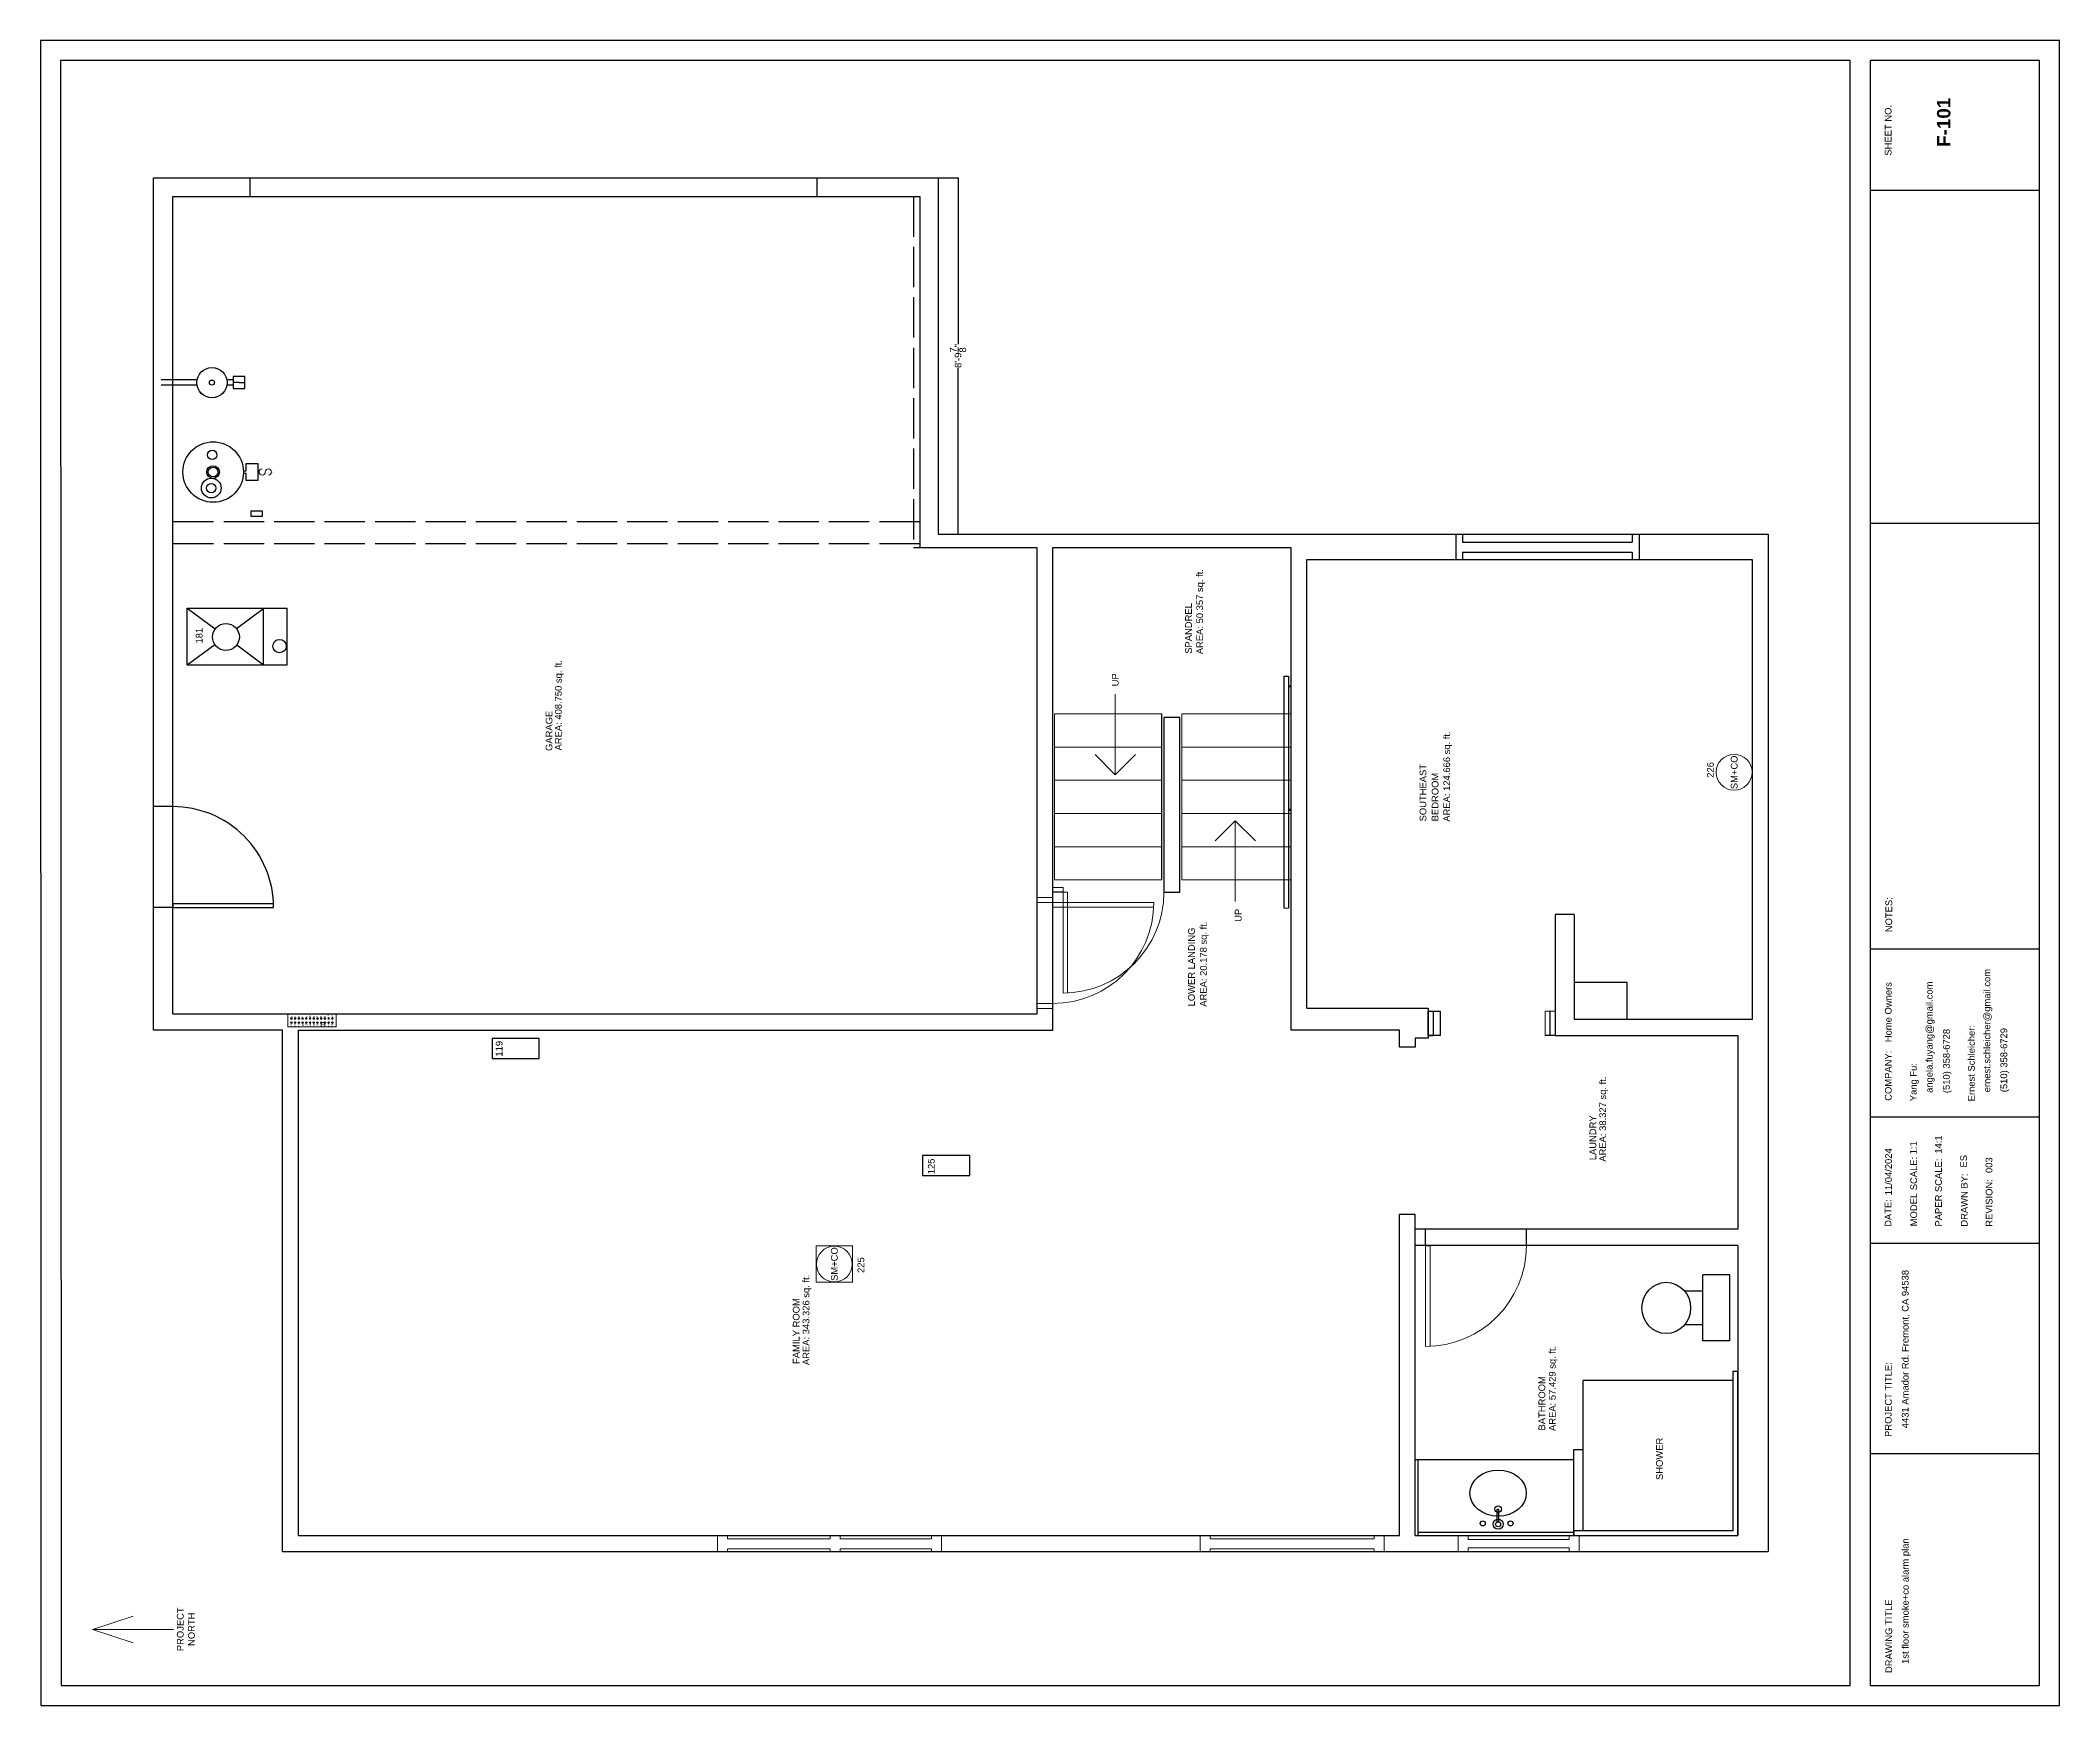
# Model space of a CAD drawing. Header units: inches. Extents: x -601 to 0, y 0 to 495.
import ezdxf

# ---------------------------------------------------------------- set-up
doc = ezdxf.new("R2010")
doc.units = ezdxf.units.IN
doc.header["$MEASUREMENT"] = 0
doc.linetypes.add('ACAD_ISO02W100', pattern=[15, 12, -3])
doc.layers.get('0').update_dxf_attribs({"color": 1, "lineweight": 9})
for name, color, linetype, lineweight in [('00-page-edge', 7, 'Continuous', 9), ('A101-Floorplan-1st-floor', 7, 'Continuous', 9), ('A101-Text', 7, 'Continuous', 9), ('F101-Fire-and-CO-1st-floor', 7, 'Continuous', 9)]:
    doc.layers.add(name, color=color, linetype=linetype, lineweight=lineweight)
doc.layers.add('Title Block', color=7, linetype='Continuous')
doc.layers.add('Title Block Text', color=7, linetype='Continuous')
doc.styles.add('Large', font='Arial Bold.ttf', dxfattribs={"height": 4})
doc.styles.add('Small', font='Arial.ttf', dxfattribs={"height": 0.5})
doc.styles.get("Standard").update_dxf_attribs({"font": 'Arial.ttf', "height": 2})
doc.dimstyles.get("Standard").update_dxf_attribs({"dimtxt": 0.18, "dimasz": 0.1175, "dimexe": 0.18, "dimexo": 0.0625, "dimgap": 0.09, "dimtad": 0, "dimtoh": 1, "dimdec": 3, "dimzin": 0, "dimdsep": 46, "dimlunit": 4, "dimtxsty": 'Standard', "dimblk": 'ARCHTICK', "dimblk1": 'ARCHTICK', "dimblk2": 'ARCHTICK', "dimcen": 0.09, "dimadec": 1, "dimazin": 0, "dimtfac": 1, "dimtdec": 3, "dimtofl": 0, "dimtmove": 0, "dimatfit": 3, "dimfxl": 1, "dimtolj": 1, "dimtzin": 0, "dimarcsym": 0})

# ---------------------------------------------------------------- blocks, each defined once
blk = doc.blocks.new('L1-bathroom-door')
at = {"layer": 'A101-Floorplan-1st-floor'}
for p, q in [((0, 0), (-30, 0)), ((0, -1.375), (-30, -1.375))]:
    blk.add_line(p, q, dxfattribs=at)
at = {"layer": 'A101-Floorplan-1st-floor', "lineweight": 30}
blk.add_line((0, 0), (0, -1.375), dxfattribs=at)
at = {"layer": 'A101-Floorplan-1st-floor'}
blk.add_arc((0, 0), 30, 180, 270, dxfattribs=at)
blk = doc.blocks.new('L1-bathroom-window')
at = {"layer": 'A101-Floorplan-1st-floor'}
for p, q in [((0, 36), (-4.76, 36)), ((-3.69, 33), (-4.76, 33)), ((-3.69, 3), (-3.69, 33)), ((0, 33), (-1.19, 33)), ((-1.19, 3), (-1.19, 33)), ((-4.76, 3), (-3.69, 3)), ((-4.76, 0), (0, 0)), ((-1.19, 3), (0, 3))]:
    blk.add_line(p, q, dxfattribs=at)
at = {"layer": 'A101-Floorplan-1st-floor', "lineweight": 30}
for p, q in [((-4.76, 36), (-4.76, 33)), ((0, 36), (-0.01, 33)), ((-4.76, 3), (-4.76, 0)), ((-0.01, 3), (0, 0))]:
    blk.add_line(p, q, dxfattribs=at)
blk = doc.blocks.new('L1-family-room-window')
at = {"layer": 'A101-Floorplan-1st-floor'}
for p, q in [((0.01, 54.75), (-4.75, 54.75)), ((-3.93, 51.75), (-4.75, 51.75)), ((-3.93, 3), (-3.93, 51.75)), ((0.01, 51.75), (-0.93, 51.75)), ((-0.93, 3), (-0.93, 51.75)), ((-4.75, 3), (-3.93, 3)), ((-4.75, 0), (0.01, 0)), ((-0.93, 3), (0.01, 3))]:
    blk.add_line(p, q, dxfattribs=at)
at = {"layer": 'A101-Floorplan-1st-floor', "lineweight": 30}
for p, q in [((-4.75, 54.75), (-4.75, 51.75)), ((0.01, 54.75), (0.01, 51.75)), ((-4.75, 3), (-4.75, 0)), ((0, 3), (0.01, 0))]:
    blk.add_line(p, q, dxfattribs=at)
blk = doc.blocks.new('L1-family-room-patio-doors')
at = {"layer": 'A101-Floorplan-1st-floor'}
for p, q in [((0, 66.63), (-4.75, 66.63)), ((-0.07, 66.63), (-0.07, 63.63)), ((-3.93, 63.63), (-4.75, 63.63)), ((-3.93, 33.13), (-3.93, 63.63)), ((-0.93, 33.13), (-0.93, 63.63)), ((0, 63.63), (-0.93, 63.63)), ((-4.75, 33.13), (-3.93, 33.13)), ((-4.75, 30.13), (-3.93, 30.13)), ((-3.93, 3), (-3.93, 30.13)), ((-0.93, 33.13), (0, 33.13)), ((-0.93, 3), (-0.93, 30.13)), ((-0.93, 30.13), (0, 30.13)), ((-0.07, 33.13), (-0.07, 30.13)), ((-4.75, 3), (-3.93, 3)), ((-4.75, 0), (0, 0)), ((-0.93, 3), (0, 3)), ((-0.07, 3), (-0.07, 0))]:
    blk.add_line(p, q, dxfattribs=at)
at = {"layer": 'A101-Floorplan-1st-floor', "lineweight": 30}
for p, q in [((-4.75, 66.63), (-4.75, 63.63)), ((-4.75, 33.13), (-4.75, 30.13)), ((-4.75, 3), (-4.75, 0))]:
    blk.add_line(p, q, dxfattribs=at)
blk = doc.blocks.new('lower-landing-to-garage-door')
at = {"layer": 'A101-Floorplan-1st-floor'}
for p, q in [((30, 0), (28.62, 0)), ((30, 0), (30, -30)), ((28.62, 0), (28.62, -29.97))]:
    blk.add_line(p, q, dxfattribs=at)
blk.add_arc((30, 0), 30, 180, 270, dxfattribs=at)
blk = doc.blocks.new('garage-door-exit-to-trailer')
at = {"layer": 'A101-Floorplan-1st-floor', "lineweight": 30}
for p, q in [((0, 0), (0, -30)), ((1.25, 0), (0, 0)), ((1.25, 0), (1.25, -29.97))]:
    blk.add_line(p, q, dxfattribs=at)
blk.add_arc((0, 0), 30, 270, 0, dxfattribs=at)
blk = doc.blocks.new('spandrel-door')
at = {"layer": 'A101-Floorplan-1st-floor'}
for p, q in [((0, 0), (-30, 0)), ((0, -1.38), (0, 0)), ((0, -1.38), (-29.97, -1.38))]:
    blk.add_line(p, q, dxfattribs=at)
blk.add_arc((0, 0), 30, 180, 270, dxfattribs=at)
blk = doc.blocks.new('L1-toilet')
at = {"lineweight": 30}
for p, q in [((-14.81, 8), (-14.81, 13.4)), ((-4.81, 8), (-4.81, 13.4)), ((-19.63, 0), (-19.63, 8)), ((-19.63, 8), (0, 8)), ((0, 0), (0, 8)), ((-19.63, 0), (0, 0))]:
    blk.add_line(p, q, dxfattribs=at)
blk.add_ellipse((-9.81, 18.88), major_axis=(7.62, 0), ratio=0.95082, dxfattribs=at)
blk = doc.blocks.new('L1-bathroom-sink-faucets-bowl')
at = {"lineweight": 30}
for p, q in [((2.21, 0.25), (5.98, 0.25)), ((5.98, 0.25), (5.98, -0.25)), ((2.21, -0.25), (5.98, -0.25))]:
    blk.add_line(p, q, dxfattribs=at)
for centre, radius in [((1.5, 0), 1.5), ((1.5, 0), 0.75), ((1.75, 4.59), 0.75), ((6, 0), 1), ((1.75, -3.69), 0.75)]:
    blk.add_circle(centre, radius, dxfattribs=at)
blk.add_ellipse((10.75, 0), major_axis=(0, -8.38), ratio=0.820896, dxfattribs=at)
blk = doc.blocks.new('L1-granite-splash-and-counter')
at = {"layer": 'A101-Floorplan-1st-floor', "lineweight": 30}
for p, q in [((0, 0), (22.63, 0)), ((0, 0), (0, -0.88)), ((22.63, 0), (22.63, -47.13)), ((0, -0.88), (22.63, -0.88)), ((0, -0.88), (0, -47.13)), ((0.88, -47.13), (0.88, -0.88)), ((0, -47.13), (0.88, -47.13)), ((0.88, -47.13), (22.63, -47.13))]:
    blk.add_line(p, q, dxfattribs=at)
blk = doc.blocks.new('L1-shower-tiles-and-glass-walls')
at = {"layer": 'A101-Floorplan-1st-floor', "lineweight": 30}
for p, q in [((1.37, 48.75), (0, 48.75)), ((0, 48.75), (0, 48.75)), ((0, 48.75), (0, 0)), ((1.37, 1.37), (1.37, 48.75)), ((1.37, 48.75), (25.62, 48.75)), ((25.62, 48.75), (25.62, 46)), ((1.37, 46), (46.12, 46)), ((46.12, 1.37), (46.12, 46)), ((0, 0), (48.88, 0)), ((1.37, 1.37), (48.88, 1.37)), ((48.88, 1.37), (48.88, 0))]:
    blk.add_line(p, q, dxfattribs=at)
blk = doc.blocks.new('L1-south-stairway-5-steps')
at = {"layer": 'A101-Floorplan-1st-floor', "lineweight": 5}
for p, q in [((-49.375, 0), (0, 0)), ((-49.375, 0), (-49.375, -32.40625)), ((-39.5, 0), (-39.5, -32.40625)), ((-29.625, 0), (-29.625, -32.40625)), ((-19.75, 0), (-19.75, -32.40625)), ((-9.875, 0), (-9.875, -32.40625)), ((0, 0), (0, -32.40625))]:
    blk.add_line(p, q, dxfattribs=at)
blk = doc.blocks.new('L1-south-stairway-handrail')
at = {"layer": 'A101-Floorplan-1st-floor', "lineweight": -3}
for p, q in [((-57.8, 1.25), (11.23, 1.25)), ((11.23, 0), (-57.8, 0)), ((-28.71, -0.75), (-28.71, 0)), ((-28.46, -0.75), (-28.46, 0)), ((8.09, 0), (8.09, -0.75)), ((8.34, 0), (8.34, -0.75)), ((11.23, 1.25), (11.23, 0))]:
    blk.add_line(p, q, dxfattribs=at)
at = {"layer": 'A101-Floorplan-1st-floor', "lineweight": 5}
blk.add_line((-57.8, 1.25), (-57.8, 0), dxfattribs=at)
blk = doc.blocks.new('L1-arrow')
at = {"lineweight": 5}
for p, q in [((188.32, -365.98), (182.32, -359.98)), ((182.32, -365.98), (164.32, -365.98)), ((182.32, -365.98), (188.32, -365.98)), ((188.32, -365.98), (182.32, -371.98))]:
    blk.add_line(p, q, dxfattribs=at)
blk = doc.blocks.new('L1-ceiling-register-119')
at = {"layer": 'A101-Floorplan-1st-floor', "lineweight": 30}
for p, q in [((-6, 0, -95.12), (-6, -14, -95.12)), ((0, 0, -95.12), (-6, 0, -95.12)), ((0, -14, -95.12), (0, 0, -95.12)), ((-6, -14, -95.12), (0, -14, -95.12))]:
    blk.add_line(p, q, dxfattribs=at)
blk = doc.blocks.new('L1-south-east-bedroom-window')
at = {"layer": 'A101-Floorplan-1st-floor', "lineweight": -3}
for p, q in [((7.5, 54.5), (0, 54.5)), ((0, 54.5), (0, 52.5)), ((7.5, 54.5), (7.5, 52.5)), ((2.15, 52.5), (0, 52.5)), ((2.15, 52.5), (2.13, 2)), ((5.1, 52.5), (5.12, 2)), ((7.5, 52.5), (5.1, 52.5)), ((2.13, 2), (0, 2)), ((0, 2), (0, 0)), ((7.5, 0), (0, 0)), ((7.5, 2), (5.12, 2)), ((7.5, 2), (7.5, 0))]:
    blk.add_line(p, q, dxfattribs=at)
blk = doc.blocks.new('L1-framing-for-expansion-tank')
at = {"layer": 'A101-Floorplan-1st-floor', "lineweight": -3}
for p, q in [((1, 14.24), (1, 24.95)), ((2.5, 14.22), (2.5, 24.95)), ((1, 3.5), (1, 5.36)), ((1.75, 1.75), (1.75, 3.5)), ((1.75, 1.75), (1.75, 0)), ((2.5, 3.5), (2.5, 5.38))]:
    blk.add_line(p, q, dxfattribs=at)
blk.add_lwpolyline([(0, 0), (3.5, 0), (3.5, 3.5), (0, 3.5)], close=True, dxfattribs=at)
blk.add_lwpolyline([(0, 0), (3.5, 0), (3.5, 3.5), (0, 3.5)], close=True, dxfattribs=at)
blk = doc.blocks.new('L1-expansion-tank-186-reference')
at = {"layer": 'A101-Floorplan-1st-floor', "lineweight": -3}
for radius in [4.49, 0.75]:
    blk.add_circle((388.22, -77.44), radius, dxfattribs=at)
blk = doc.blocks.new('L1-water-heater-184-reference')
at = {"layer": 'A101-Floorplan-1st-floor'}
for p, q in [((0, -13.66), (0, -13.25)), ((0, -17.33), (0, -17.57))]:
    blk.add_line(p, q, dxfattribs=at)
at = {"layer": 'A101-Floorplan-1st-floor', "lineweight": -3}
blk.add_lwpolyline([(0.37, -9), (0.37, -9.86), (2.56, -9.86), (2.56, -13.25), (-2.56, -13.25), (-2.56, -9.86), (-0.38, -9.86), (-0.38, -9)], dxfattribs=at)
for centre, radius in [((0, 0), 9), ((-4.75, 0.55), 2.93), ((-4.75, 0.55), 1.39), ((0, 0), 1.88), ((0, 0), 1.45), ((5.1, 0.27), 1.39)]:
    blk.add_circle(centre, radius, dxfattribs=at)
at = {"layer": 'A101-Floorplan-1st-floor'}
for centre, start, end in [((0, -14.57), 0, 180), ((0, -14.59), 180, 270), ((0, -16.42), 180, 90)]:
    blk.add_arc(centre, 0.916, start, end, dxfattribs=at)
blk = doc.blocks.new('L1-furnace-181-reference')
at = {"layer": 'A101-Floorplan-1st-floor', "lineweight": -3}
for p, q in [((0, 29.75), (6.04, 21.52)), ((0, 29.75), (0, 0)), ((16.8, 29.75), (16.8, 0)), ((10.77, 15.08), (16.8, 6.87)), ((0, 0), (16.8, 0))]:
    blk.add_line(p, q, dxfattribs=at)
for points in [[(0, 29.75), (16.8, 29.75), (10.65, 21.42)], [(5.89, 14.99), (-0.01, 7), (16.8, 7)]]:
    blk.add_lwpolyline(points, dxfattribs=at)
for centre, radius in [((8.27, 18.2), 4), ((5.56, 2.25), 2)]:
    blk.add_circle(centre, radius, dxfattribs=at)
blk = doc.blocks.new('L1-186')
at = {"layer": 'A101-Floorplan-1st-floor', "lineweight": -3}
for radius in [4.49, 0.75]:
    blk.add_circle((0, 0), radius, dxfattribs=at)
blk = doc.blocks.new('_ArchTick')
at = {"color": 0, "linetype": 'ByBlock', "lineweight": 30, "const_width": 0.15}
blk.add_lwpolyline([(-0.5, -0.5), (0.5, 0.5)], dxfattribs=at)
blk = doc.blocks.new('*D456')
at = {"layer": 'A101-Text', "color": 0, "lineweight": -2, "transparency": 16777216}
for p, q in [((-333.43, 454.26), (-327.43, 454.26)), ((-327.61, 454.26), (-327.61, 404.77)), ((-327.61, 348.33), (-327.61, 397.82)), ((-333.43, 348.33), (-327.43, 348.33))]:
    blk.add_line(p, q, dxfattribs=at)
at = {"layer": 'A101-Text', "color": 0, "lineweight": -2, "transparency": 16777216, "xscale": 0.1175, "yscale": 0.1175, "zscale": 0.1175}
for p, rotation in [((-327.61, 454.26), 90), ((-327.61, 348.33), 270)]:
    blk.add_blockref('_ArchTick', p, dxfattribs=dict(at, rotation=rotation))
at = {"layer": 'A101-Text', "color": 0, "lineweight": 5, "transparency": 16777216, "insert": (-327.61, 401.3), "char_height": 2, "attachment_point": 5, "rotation": 90}
blk.add_mtext('\\A1;8\'-9{\\H1x;\\S7/8;}"', dxfattribs=at)
blk = doc.blocks.new('L1-First-Alert-Smoke+CO-226')
at = {"layer": 'F101-Fire-and-CO-1st-floor', "lineweight": 5}
blk.add_circle((0, 5.33, -87.62), 5.33, dxfattribs=at)
blk.add_text('SM+CO', height=2, dxfattribs=at).set_placement((-5.02, 4.33, -87.62))
blk = doc.blocks.new('L1-Ceiling-Smoke+CO-225')
at = {"layer": 'F101-Fire-and-CO-1st-floor', "lineweight": 5}
for p, q in [((-5.38, -5.42, -93), (-5.38, 5.42, -93)), ((-5.38, 5.42, -93), (5.38, 5.42, -93)), ((5.38, 5.42, -93), (5.38, -5.42, -93)), ((5.38, -5.42, -93), (-5.38, -5.42, -93))]:
    blk.add_line(p, q, dxfattribs=at)
blk.add_circle((0, 0, -93), 5.33, dxfattribs=at)
blk.add_text('SM+CO', height=2, dxfattribs=at).set_placement((-5.02, -1.01, -93))
blk = doc.blocks.new('GE-125A-subpanel-171')
at = {"lineweight": 5}
for p, q in [((0, -14.38, -48.5), (0, 0, -48.5)), ((0, 0, -48.5), (3.75, 0, -48.5)), ((3.75, -15.19, -48.5), (3.75, 0.81, -48.5)), ((1, -1.11, -48.5), (1.5, -1.11, -48.5)), ((1, -2.21, -48.5), (1.5, -2.21, -48.5)), ((1, -3.32, -48.5), (1.5, -3.32, -48.5)), ((1, -4.42, -48.5), (1.5, -4.42, -48.5)), ((1, -5.53, -48.5), (1.5, -5.53, -48.5)), ((1.25, -1.36, -48.5), (1.25, -0.86, -48.5)), ((1.25, -2.46, -48.5), (1.25, -1.96, -48.5)), ((1.25, -3.57, -48.5), (1.25, -3.07, -48.5)), ((1.25, -4.67, -48.5), (1.25, -4.17, -48.5)), ((1.25, -5.78, -48.5), (1.25, -5.28, -48.5)), ((2.25, -1.11, -48.5), (2.75, -1.11, -48.5)), ((2.25, -2.21, -48.5), (2.75, -2.21, -48.5)), ((2.25, -3.32, -48.5), (2.75, -3.32, -48.5)), ((2.25, -4.42, -48.5), (2.75, -4.42, -48.5)), ((2.25, -5.53, -48.5), (2.75, -5.53, -48.5)), ((2.5, -1.36, -48.5), (2.5, -0.86, -48.5)), ((2.5, -2.46, -48.5), (2.5, -1.96, -48.5)), ((2.5, -3.57, -48.5), (2.5, -3.07, -48.5)), ((2.5, -4.67, -48.5), (2.5, -4.17, -48.5)), ((2.5, -5.78, -48.5), (2.5, -5.28, -48.5)), ((1.25, -9.96, -48.5), (0, -9.96, -48.5)), ((0, -9.96, -48.5), (0, -11.06, -48.5)), ((0, -11.06, -48.5), (1.25, -11.06, -48.5)), ((1, -6.64, -48.5), (1.5, -6.64, -48.5)), ((1, -7.74, -48.5), (1.5, -7.74, -48.5)), ((1, -8.85, -48.5), (1.5, -8.85, -48.5)), ((1, -9.96, -48.5), (1.5, -9.96, -48.5)), ((1, -11.06, -48.5), (1.5, -11.06, -48.5)), ((1.25, -6.89, -48.5), (1.25, -6.39, -48.5)), ((1.25, -7.99, -48.5), (1.25, -7.49, -48.5)), ((1.25, -9.1, -48.5), (1.25, -8.6, -48.5)), ((1.25, -10.21, -48.5), (1.25, -9.71, -48.5)), ((1.25, -11.06, -48.5), (1.25, -9.96, -48.5)), ((1.25, -11.31, -48.5), (1.25, -10.81, -48.5)), ((1.25, -12.42, -48.5), (1.25, -11.92, -48.5)), ((2.25, -6.64, -48.5), (2.75, -6.64, -48.5)), ((2.25, -7.74, -48.5), (2.75, -7.74, -48.5)), ((2.25, -8.85, -48.5), (2.75, -8.85, -48.5)), ((2.25, -9.96, -48.5), (2.75, -9.96, -48.5)), ((2.25, -11.06, -48.5), (2.75, -11.06, -48.5)), ((2.5, -6.89, -48.5), (2.5, -6.39, -48.5)), ((2.5, -7.99, -48.5), (2.5, -7.49, -48.5)), ((2.5, -9.1, -48.5), (2.5, -8.6, -48.5)), ((2.5, -10.21, -48.5), (2.5, -9.71, -48.5)), ((2.5, -11.31, -48.5), (2.5, -10.81, -48.5)), ((2.5, -12.42, -48.5), (2.5, -11.92, -48.5)), ((0, -14.38, -48.5), (3.75, -14.38, -48.5)), ((1, -12.17, -48.5), (1.5, -12.17, -48.5)), ((1, -13.27, -48.5), (1.5, -13.27, -48.5)), ((1.25, -13.52, -48.5), (1.25, -13.02, -48.5)), ((2.25, -12.17, -48.5), (2.75, -12.17, -48.5)), ((2.25, -13.27, -48.5), (2.75, -13.27, -48.5)), ((2.5, -13.52, -48.5), (2.5, -13.02, -48.5))]:
    blk.add_line(p, q, dxfattribs=at)
for centre in [(1.25, -1.11, -48.5), (1.25, -2.21, -48.5), (1.25, -3.32, -48.5), (1.25, -4.42, -48.5), (1.25, -5.53, -48.5), (2.5, -1.11, -48.5), (2.5, -2.21, -48.5), (2.5, -3.32, -48.5), (2.5, -4.42, -48.5), (2.5, -5.53, -48.5), (1.25, -6.64, -48.5), (1.25, -7.74, -48.5), (1.25, -8.85, -48.5), (1.25, -9.96, -48.5), (1.25, -11.06, -48.5), (1.25, -12.17, -48.5), (2.5, -6.64, -48.5), (2.5, -7.74, -48.5), (2.5, -8.85, -48.5), (2.5, -9.96, -48.5), (2.5, -11.06, -48.5), (2.5, -12.17, -48.5), (1.25, -13.27, -48.5), (2.5, -13.27, -48.5)]:
    blk.add_circle(centre, 0.25, dxfattribs=at)
at = {"lineweight": 5, "style": 'Small'}
for s, p in [('nc', (0.13, -1.28, -48.5)), ('nc', (0.13, -2.39, -48.5)), ('12', (0.12, -5.79, -48.5)), ('nc', (0.14, -3.49, -48.5)), ('11', (0.18, -4.7, -48.5)), ('1', (2.77, -1.36, -48.5)), ('3', (2.83, -3.59, -48.5)), ('2', (2.83, -2.47, -48.5)), ('4', (2.85, -4.67, -48.5)), ('5', (2.84, -5.79, -48.5)), ('13', (0.1, -6.92, -48.5)), ('14', (0.11, -8, -48.5)), ('15', (0.11, -9.11, -48.5)), ('16', (0.12, -10.82, -48.5)), ('nc', (0.14, -12.36, -48.5)), ('10', (2.83, -12.42, -48.5)), ('6', (2.85, -8.02, -48.5)), ('7', (2.86, -9.11, -48.5)), ('9', (2.87, -11.28, -48.5)), ('8', (2.88, -10.2, -48.5)), ('nc', (2.87, -6.81, -48.5)), ('nc', (0.13, -13.46, -48.5)), ('nc', (2.86, -13.46, -48.5))]:
    blk.add_text(s, height=0.5, dxfattribs=at).set_placement(p)
blk = doc.blocks.new('north-arrow')
at = {"layer": '00-page-edge', "lineweight": 5}
for points in [[(-3.99, -12), (0, 0), (4, -12)], [(0, 0), (0, -12), (0, -24)]]:
    blk.add_lwpolyline(points, dxfattribs=at)

msp = doc.modelspace()

# ---------------------------------------------------------------- linework, layer by layer
for p, q in [((-50.2738, 6), (-50.2738, 6)), ((-50.2738, 6), (-50.2738, 6)), ((-48, 6), (-48, 6)), ((-48, 6), (-48, 6))]:
    msp.add_line(p, q)
at = {"layer": '00-page-edge', "lineweight": -3}
for p, q in [((0, 495.1368), (-600.528, 495.1368)), ((-600.528, 495.1368), (-600.3611, 0)), ((0, 0), (0, 495.1368)), ((-62.2738, 489.1368), (-594.526, 489.1368)), ((-594.526, 489.1368), (-594.365, 6)), ((-62.2738, 6), (-62.2738, 489.1368)), ((-600.3611, 0), (0, 0)), ((-594.365, 6), (-62.2738, 6))]:
    msp.add_line(p, q, dxfattribs=at)
at = {"layer": 'A101-Floorplan-1st-floor', "lineweight": -3}
for p, q in [((-566.839, 200.8309), (-566.839, 454.263)), ((-566.839, 454.263), (-333.4953, 454.263)), ((-538.1515, 448.763), (-538.1515, 454.263)), ((-369.464, 448.763), (-369.464, 454.263)), ((-333.4953, 454.263), (-333.4953, 348.3295)), ((-333.4953, 348.3295), (-86.7156, 348.3295)), ((-86.7156, 348.3295), (-86.7156, 45.7996)), ((-299.3946, 200.8309), (-299.3946, 344.3309)), ((-299.3946, 344.3309), (-228.6134, 344.3309)), ((-228.6134, 344.3309), (-228.6134, 200.8309)), ((-223.8634, 207.3309), (-223.8634, 340.8309)), ((-223.8634, 340.8309), (-91.4656, 340.8309)), ((-91.4656, 340.8309), (-91.4656, 204.0184)), ((-267.0196, 245.517), (-267.0196, 294.892)), ((-561.1515, 267.2942), (-566.839, 267.2942)), ((-296.3946, 241.8823), (-299.3946, 241.8823)), ((-561.1515, 237.2982), (-566.839, 237.2982)), ((-144.4031, 235.2684), (-149.9884, 235.2684)), ((-149.9884, 235.2684), (-149.9884, 199.2684)), ((-144.4031, 235.2684), (-144.4031, 204.0184)), ((-128.6218, 215.0184), (-144.4031, 215.0184)), ((-128.6218, 204.0184), (-128.6218, 215.0184)), ((-223.8634, 207.3309), (-187.7696, 207.3309)), ((-187.7696, 207.3309), (-187.7696, 198.4559)), ((-187.7696, 199.2684), (-187.7696, 206.5184)), ((-187.7696, 206.5184), (-184.2696, 206.5184)), ((-186.2696, 206.5184), (-186.2696, 199.2684)), ((-184.2696, 206.5184), (-184.2696, 199.2684)), ((-151.4884, 199.2684), (-151.4884, 206.5184)), ((-149.9884, 206.5184), (-149.9884, 199.2684)), ((-528.5265, 200.8309), (-566.839, 200.8309)), ((-528.5265, 45.7996), (-528.5265, 200.8309)), ((-523.7765, 50.5496), (-523.7765, 200.8309)), ((-523.7765, 200.8309), (-299.3946, 200.8309)), ((-196.3703, 200.8309), (-228.6134, 200.8309)), ((-196.3703, 195.7684), (-196.3703, 200.8309)), ((-187.7696, 198.4559), (-191.6203, 198.4559)), ((-191.6203, 198.4559), (-191.6203, 195.7684)), ((-187.7696, 199.2684), (-186.2696, 199.2684)), ((-184.2696, 199.2684), (-187.7696, 199.2684)), ((-149.9884, 199.2684), (-152.9884, 199.2684)), ((-149.9884, 199.2684), (-95.7384, 199.2684)), ((-91.4656, 204.0184), (-144.4031, 204.0184)), ((-95.7384, 199.2684), (-95.7384, 141.6746)), ((-191.6203, 195.7684), (-196.3703, 195.7684)), ((-196.3703, 50.5496), (-196.3703, 146.1121)), ((-196.3703, 146.1121), (-191.6203, 146.1121)), ((-191.6203, 50.5496), (-191.6203, 146.1121)), ((-95.7384, 141.6746), (-191.6203, 141.6746)), ((-188.5578, 141.6746), (-191.6203, 141.6746)), ((-188.5578, 136.7996), (-188.5578, 141.6746)), ((-158.5578, 136.7996), (-158.5578, 141.6746)), ((-95.7384, 136.7996), (-191.6203, 136.7996)), ((-95.7384, 136.7996), (-95.7384, 50.5496)), ((-523.7765, 50.5496), (-196.3703, 50.5496)), ((-191.6203, 50.5496), (-95.7384, 50.5496)), ((-528.5265, 45.7996), (-86.7156, 45.7996))]:
    msp.add_line(p, q, dxfattribs=at)
at = {"layer": 'A101-Floorplan-1st-floor', "linetype": 'ACAD_ISO02W100', "lineweight": -3}
for p, q in [((-340.9015, 448.763), (-340.9015, 344.3309)), ((-338.9953, 351.9559), (-561.1515, 351.9559)), ((-338.9953, 345.4559), (-561.1515, 345.4559))]:
    msp.add_line(p, q, dxfattribs=at)
at = {"layer": 'A101-Floorplan-1st-floor', "lineweight": 5}
for p, q in [((-298.9571, 294.892), (-298.9571, 245.517)), ((-267.0196, 294.892), (-298.9571, 294.892)), ((-267.0196, 285.017), (-298.9571, 285.017)), ((-267.0196, 275.142), (-298.9571, 275.142)), ((-267.0196, 265.267), (-298.9571, 265.267)), ((-267.0196, 255.392), (-298.9571, 255.392)), ((-299.3946, 240.2999), (-304.1446, 240.2999)), ((-296.3946, 243.2573), (-299.3946, 243.2573)), ((-267.0196, 245.517), (-298.9571, 245.517)), ((-296.3946, 241.8823), (-296.3946, 243.2573)), ((-299.3946, 238.7999), (-304.1446, 238.7999)), ((-304.1446, 208.7684), (-299.3946, 208.7684)), ((-304.1446, 207.2684), (-299.3946, 207.2684)), ((-152.9884, 199.2684), (-152.9884, 206.5184)), ((-152.9884, 206.5184), (-149.9884, 206.5184)), ((-299.3946, 200.8309), (-300.7696, 200.8309))]:
    msp.add_line(p, q, dxfattribs=at)
at = {"layer": 'A101-Floorplan-1st-floor', "lineweight": -3}
msp.add_lwpolyline([(-340.9015, 344.3309), (-304.1446, 344.3309), (-304.1446, 205.5809), (-561.1515, 205.5809), (-561.1515, 448.763), (-338.9953, 448.763), (-338.9953, 344.3309)], dxfattribs=at)
for points in [[(-537.9328, 353.637), (-534.4328, 353.637), (-534.4328, 355.137), (-537.9328, 355.137)], [(-261.6446, 241.8823), (-261.6446, 293.7793), (-266.3946, 293.7793), (-266.3946, 241.8823)]]:
    msp.add_lwpolyline(points, close=True, dxfattribs=at)
at = {"layer": 'Title Block'}
for p, q in [((-56.2738, 6), (-56.2738, 489.1368)), ((-6, 489.1368), (-56.2738, 489.1368)), ((-6, 450.5228), (-56.2738, 450.5228)), ((-6, 351.4866), (-56.2738, 351.4866)), ((-56.2738, 224.9866), (-6, 224.9866)), ((-56.2738, 175.0416), (-6, 175.0416)), ((-56.2738, 137.5468), (-6, 137.5468)), ((-56.2738, 74.9815), (-6, 74.9815)), ((-56.2738, 6), (-6, 6))]:
    msp.add_line(p, q, dxfattribs=at)
at = {"layer": 'Title Block', "lineweight": -3}
msp.add_line((-6, 6), (-6, 489.1368), dxfattribs=at)

# ---------------------------------------------------------------- block references
at = {"lineweight": 5, "rotation": 89.99999999999999}
for name, p in [('L1-framing-for-expansion-tank', (-539.7021, 391.665)), ('L1-south-stairway-handrail', (-229.3634, 294.892)), ('L1-south-stairway-5-steps', (-261.0196, 294.892))]:
    msp.add_blockref(name, p, dxfattribs=at)
at = {"lineweight": -3, "rotation": 89.99999999999999}
for name, p in [('garage-door-exit-to-trailer', (-561.1515, 237.2982)), ('L1-bathroom-door', (-188.5578, 136.7996)), ('L1-shower-tiles-and-glass-walls', (-95.7384, 50.5496))]:
    msp.add_blockref(name, p, dxfattribs=at)
at = {"layer": '00-page-edge', "lineweight": 5, "rotation": 89.99999999999999}
for name, p in [('L1-First-Alert-Smoke+CO-226', (-91.4656, 277.5184, 87.625)), ('L1-Ceiling-Smoke+CO-225', (-364.4015, 131.2996, 93)), ('north-arrow', (-584.9805, 22.635))]:
    msp.add_blockref(name, p, dxfattribs=at)
at = {"layer": 'A101-Floorplan-1st-floor', "lineweight": 5}
for name, p, rotation in [('L1-expansion-tank-186-reference', (-626.9393, 5.1477), 89.99999999999999), ('L1-186', (-549.5029, 393.37), 89.99999999999999), ('L1-water-heater-184-reference', (-549.1515, 366.7857), 89.99999999999999), ('L1-south-east-bedroom-window', (-125.0821, 340.8309), 89.99999999999999), ('L1-furnace-181-reference', (-527.1547, 309.4869), 89.99999999999999), ('L1-arrow', (85.1173, 465.1056), 270), ('L1-arrow', (-611.1471, 74.7829), 89.99999999999999), ('GE-125A-subpanel-171', (-526.969, 201.8309, 48.5), 89.99999999999999), ('L1-ceiling-register-119', (-466.1515, 198.3979, 95.125), 89.99999999999999), ('L1-ceiling-register-119', (-338.1515, 163.6067, 95.125), 89.99999999999999)]:
    msp.add_blockref(name, p, dxfattribs=dict(at, rotation=rotation))
at = {"layer": 'A101-Floorplan-1st-floor', "lineweight": -3, "rotation": 89.99999999999999}
for name, p in [('spandrel-door', (-296.3946, 241.8823)), ('lower-landing-to-garage-door', (-299.3946, 208.7999)), ('L1-toilet', (-98.1134, 128.0496)), ('L1-granite-splash-and-counter', (-191.6203, 50.5496)), ('L1-bathroom-sink-faucets-bowl', (-166.9884, 52.4246)), ('L1-family-room-patio-doors', (-332.5214, 50.5496)), ('L1-family-room-window', (-200.9015, 50.5496)), ('L1-bathroom-window', (-142.8707, 50.5552))]:
    msp.add_blockref(name, p, dxfattribs=at)

# ---------------------------------------------------------------- texts
at = {"layer": '00-page-edge', "lineweight": 5, "insert": (-557.2551, 22.7024), "char_height": 2, "width": 33.772132, "attachment_point": 5, "rotation": 90}
msp.add_mtext('PROJECT\\PNORTH', dxfattribs=at)
at = {"layer": 'A101-Floorplan-1st-floor', "lineweight": 5}
for s, p in [('181', (-552.3124, 315.804)), ('UP', (-279.8556, 303.0767)), ('UP', (-243.2991, 233.0358)), ('119', (-463.0869, 192.9858)), ('125', (-334.5818, 157.9954))]:
    msp.add_text(s, height=2, rotation=90, dxfattribs=at).set_placement(p)
at = {"layer": 'A101-Text', "lineweight": 5}
for s, p in [('AREA: 50.357 sq. ft.', (-254.7382, 312.6188)), ('SPANDREL', (-258.0697, 312.7539)), ('AREA: 408.750 sq. ft.', (-445.4865, 283.9987)), ('GARAGE', (-448.2588, 283.8511)), ('AREA: 124.666 sq. ft.', (-181.267, 262.8149)), ('SOUTHEAST', (-188.3495, 262.9144)), ('BEDROOM', (-184.728, 262.9392)), ('LOWER LANDING', (-257.1872, 207.9003)), ('AREA: 20.178 sq. ft.', (-253.6394, 207.8091)), ('AREA: 38.327 sq. ft.', (-134.8895, 161.7264)), ('LAUNDRY', (-137.8226, 162.1666)), ('AREA: 343.326 sq. ft.', (-371.8261, 101.2499)), ('FAMILY ROOM', (-374.7478, 101.5797)), ('AREA: 57.429 sq. ft.', (-149.8776, 81.6667)), ('BATHROOM', (-152.9868, 81.8062)), ('SHOWER', (-118.0066, 67.0764))]:
    msp.add_text(s, height=2, rotation=90, dxfattribs=at).set_placement(p)
at = {"layer": 'F101-Fire-and-CO-1st-floor', "lineweight": 5}
for s, p in [('226', (-102.862, 275.8939)), ('225', (-355.5115, 128.654))]:
    msp.add_text(s, height=2, rotation=90, dxfattribs=at).set_placement(p)
at = {"layer": 'Title Block Text'}
for s, p in [('SHEET NO.', (-49.9961, 460.8785)), ('NOTES:', (-49.7964, 229.9668)), ('ernest.schleicher@gmail.com', (-20.6167, 182.3627)), ('Home Owners', (-49.9728, 197.2658)), ('angela.fuyang@gmail.com', (-37.7758, 182.1777)), ('(510) 358-6728', (-32.6716, 182.1126)), ('Ernest Schleicher:', (-25.2347, 179.6915)), ('(510) 358-6729', (-15.5883, 182.3803)), ('COMPANY:', (-49.9587, 179.8432)), ('Yang Fu:', (-42.4956, 179.726)), ('14:1', (-35.0511, 164.1124)), ('11/04/2024', (-49.8854, 151.7304)), ('1:1', (-42.5365, 163.9212)), ('MODEL SCALE:', (-42.389, 142.5256)), ('PAPER SCALE:', (-35.0207, 142.4595)), ('ES', (-27.5445, 159.9989)), ('003', (-20.0139, 158.3614)), ('DRAWN BY:', (-27.3721, 142.4071)), ('REVISION:', (-19.9642, 142.4025)), ('DATE:', (-50.0044, 142.354)), ('4431 Amador Rd. Fremont, CA 94538', (-44.9245, 82.4775)), ('PROJECT TITLE:', (-49.9526, 79.8878)), ('1st floor smoke+co alarm plan', (-44.8953, 12.3827)), ('DRAWING TITLE', (-49.8086, 9.6863))]:
    msp.add_text(s, height=2, rotation=90, dxfattribs=at).set_placement(p)
at = {"layer": 'Title Block Text', "style": 'Large'}
msp.add_text('F-101', height=4, rotation=90, dxfattribs=at).set_placement((-32.4685, 463.4827))

# ---------------------------------------------------------------- dimensions: what is measured, and where the dimension line sits
at = {"layer": 'A101-Text', "lineweight": 5}
dim = msp.add_linear_dim(base=(-327.61396, 348.32948), p1=(-333.49528, 454.26299), p2=(-333.49528, 348.32948), angle=90, dimstyle='Standard', dxfattribs=at)
dim.commit()
dim.dimension.update_dxf_attribs({"geometry": '*D456', "text_midpoint": (-327.61396, 401.29623)})

doc.saveas('drawing.dxf')
